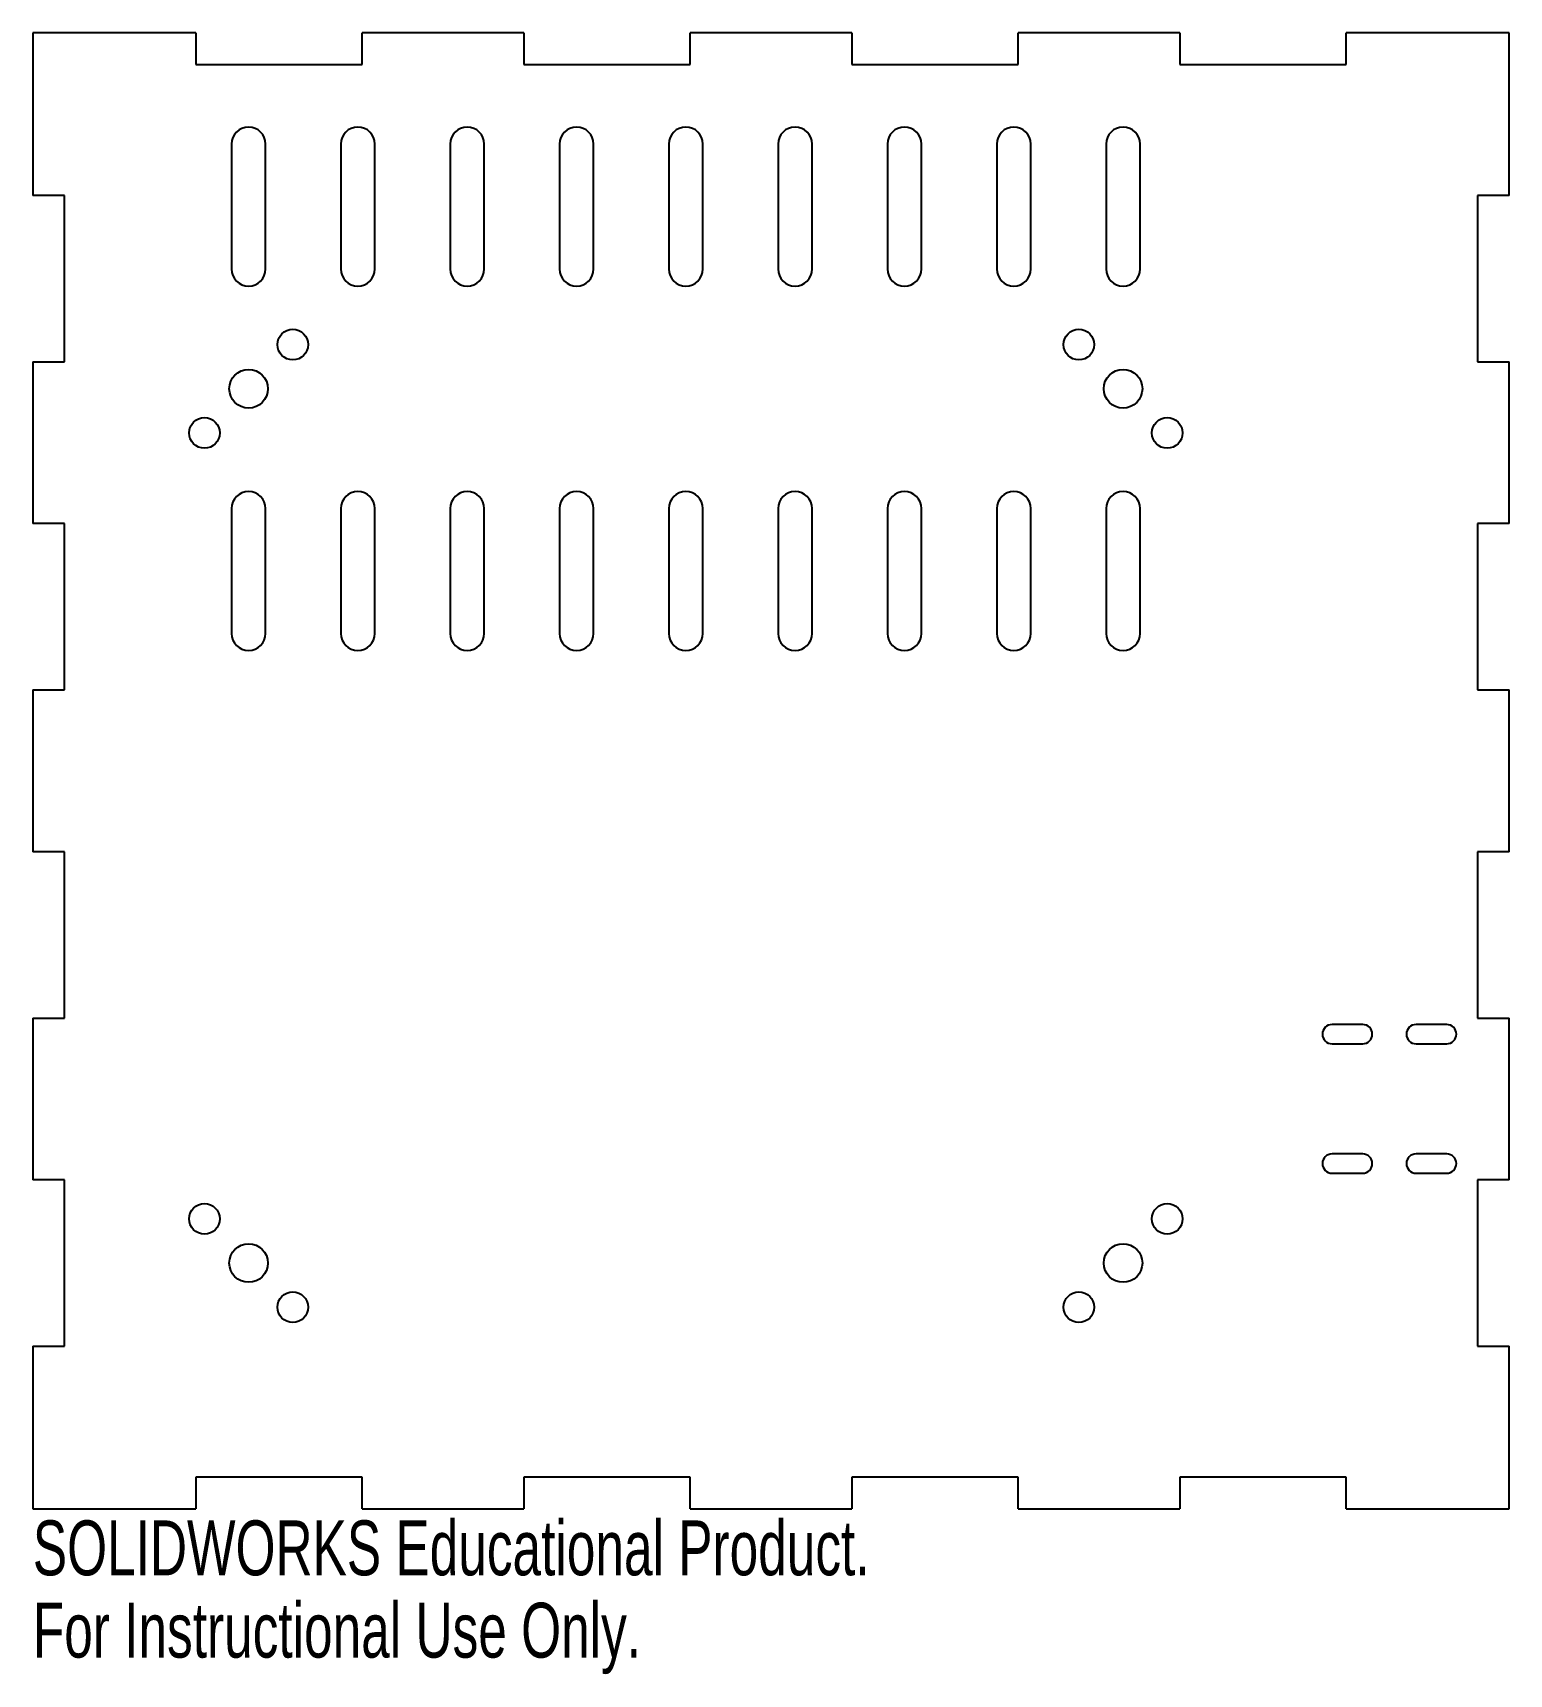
# Model space of a CAD drawing. Header units: millimetres. Extents: x -58 to 72, y -75 to 70.
import ezdxf

# ---------------------------------------------------------------- set-up
doc = ezdxf.new("R2010")
doc.units = ezdxf.units.MM
doc.styles.add('SLDTEXTSTYLE0', font='TXT', dxfattribs={"width": 0.7})

msp = doc.modelspace()

# ---------------------------------------------------------------- linework, layer by layer
at = {"color": 7, "linetype": 'Continuous', "lineweight": 25}
for p, q in [((-43.16, 69.85), (-57.5, 69.85)), ((-57.5, 69.85), (-57.5, 55.51)), ((-43.16, 69.85), (-43.16, 67.05)), ((-14.27, 69.85), (-28.51, 69.85)), ((-28.51, 67.05), (-28.51, 69.85)), ((-14.27, 69.85), (-14.27, 67.05)), ((14.62, 69.85), (0.38, 69.85)), ((0.38, 67.05), (0.38, 69.85)), ((14.62, 69.85), (14.62, 67.05)), ((43.51, 69.85), (29.27, 69.85)), ((29.27, 67.05), (29.27, 69.85)), ((43.51, 69.85), (43.51, 67.05)), ((72.5, 69.85), (58.16, 69.85)), ((58.16, 67.05), (58.16, 69.85)), ((72.5, 55.51), (72.5, 69.85)), ((-43.16, 67.05), (-28.51, 67.05)), ((-14.27, 67.05), (0.38, 67.05)), ((14.62, 67.05), (29.27, 67.05)), ((43.51, 67.05), (58.16, 67.05)), ((-40, 60.05), (-40, 49.05)), ((-37, 49.05), (-37, 60.05)), ((-30.38, 60.05), (-30.38, 49.05)), ((-27.38, 49.05), (-27.38, 60.05)), ((-20.75, 60.05), (-20.75, 49.05)), ((-17.75, 49.05), (-17.75, 60.05)), ((-11.12, 60.05), (-11.12, 49.05)), ((-8.12, 49.05), (-8.12, 60.05)), ((-1.5, 60.05), (-1.5, 49.05)), ((1.5, 49.05), (1.5, 60.05)), ((8.12, 60.05), (8.12, 49.05)), ((11.12, 49.05), (11.12, 60.05)), ((17.75, 60.05), (17.75, 49.05)), ((20.75, 49.05), (20.75, 60.05)), ((27.38, 60.05), (27.38, 49.05)), ((30.38, 49.05), (30.38, 60.05)), ((37, 60.05), (37, 49.05)), ((40, 49.05), (40, 60.05)), ((-54.7, 55.51), (-57.5, 55.51)), ((-54.7, 40.86), (-54.7, 55.51)), ((69.7, 55.51), (69.7, 40.86)), ((72.5, 55.51), (69.7, 55.51)), ((-57.5, 40.86), (-54.7, 40.86)), ((-57.5, 40.86), (-57.5, 26.62)), ((69.7, 40.86), (72.5, 40.86)), ((72.5, 26.62), (72.5, 40.86)), ((-40, 27.95), (-40, 16.95)), ((-37, 16.95), (-37, 27.95)), ((-30.38, 27.95), (-30.38, 16.95)), ((-27.38, 16.95), (-27.38, 27.95)), ((-20.75, 27.95), (-20.75, 16.95)), ((-17.75, 16.95), (-17.75, 27.95)), ((-11.12, 27.95), (-11.12, 16.95)), ((-8.12, 16.95), (-8.12, 27.95)), ((-1.5, 27.95), (-1.5, 16.95)), ((1.5, 16.95), (1.5, 27.95)), ((8.12, 27.95), (8.12, 16.95)), ((11.12, 16.95), (11.12, 27.95)), ((17.75, 27.95), (17.75, 16.95)), ((20.75, 16.95), (20.75, 27.95)), ((27.38, 27.95), (27.38, 16.95)), ((30.38, 16.95), (30.38, 27.95)), ((37, 27.95), (37, 16.95)), ((40, 16.95), (40, 27.95)), ((-54.7, 26.62), (-57.5, 26.62)), ((-54.7, 11.97), (-54.7, 26.62)), ((69.7, 26.62), (69.7, 11.97)), ((72.5, 26.62), (69.7, 26.62)), ((-57.5, 11.97), (-57.5, -2.27)), ((-57.5, 11.97), (-54.7, 11.97)), ((69.7, 11.97), (72.5, 11.97)), ((72.5, -2.27), (72.5, 11.97)), ((-54.7, -2.27), (-57.5, -2.27)), ((-54.7, -16.92), (-54.7, -2.27)), ((69.7, -2.27), (69.7, -16.92)), ((72.5, -2.27), (69.7, -2.27)), ((-57.5, -16.92), (-54.7, -16.92)), ((-57.5, -16.92), (-57.5, -31.16)), ((69.7, -16.92), (72.5, -16.92)), ((72.5, -31.16), (72.5, -16.92)), ((59.6, -17.49), (56.9, -17.49)), ((67, -17.49), (64.3, -17.49)), ((56.9, -19.19), (59.6, -19.19)), ((64.3, -19.19), (67, -19.19)), ((59.6, -28.89), (56.9, -28.89)), ((67, -28.89), (64.3, -28.89)), ((-54.7, -31.16), (-57.5, -31.16)), ((-54.7, -45.81), (-54.7, -31.16)), ((56.9, -30.59), (59.6, -30.59)), ((64.3, -30.59), (67, -30.59)), ((69.7, -31.16), (69.7, -45.81)), ((72.5, -31.16), (69.7, -31.16)), ((-57.5, -45.81), (-54.7, -45.81)), ((-57.5, -45.81), (-57.5, -60.15)), ((69.7, -45.81), (72.5, -45.81)), ((72.5, -60.15), (72.5, -45.81)), ((-43.16, -57.35), (-43.16, -60.15)), ((-28.51, -57.35), (-43.16, -57.35)), ((-28.51, -60.15), (-28.51, -57.35)), ((-14.27, -57.35), (-14.27, -60.15)), ((0.38, -57.35), (-14.27, -57.35)), ((0.38, -60.15), (0.38, -57.35)), ((14.62, -57.35), (14.62, -60.15)), ((29.27, -57.35), (14.62, -57.35)), ((29.27, -60.15), (29.27, -57.35)), ((43.51, -57.35), (43.51, -60.15)), ((58.16, -57.35), (43.51, -57.35)), ((58.16, -60.15), (58.16, -57.35)), ((-57.5, -60.15), (-43.16, -60.15)), ((-28.51, -60.15), (-14.27, -60.15)), ((0.38, -60.15), (14.62, -60.15)), ((29.27, -60.15), (43.51, -60.15)), ((58.16, -60.15), (72.5, -60.15))]:
    msp.add_line(p, q, dxfattribs=at)
for centre, radius in [((-34.61, 42.39), 1.35), ((34.61, 42.39), 1.35), ((-38.5, 38.5), 1.7), ((38.5, 38.5), 1.7), ((-42.39, 34.61), 1.35), ((42.39, 34.61), 1.35), ((-42.39, -34.61), 1.35), ((42.39, -34.61), 1.35), ((-38.5, -38.5), 1.7), ((38.5, -38.5), 1.7), ((-34.61, -42.39), 1.35), ((34.61, -42.39), 1.35)]:
    msp.add_circle(centre, radius, dxfattribs=at)
for centre, radius, start, end in [((-38.5, 60.05), 1.5, 0, 180), ((-28.88, 60.05), 1.5, 0, 180), ((-19.25, 60.05), 1.5, 0, 180), ((-9.62, 60.05), 1.5, 0, 180), ((0, 60.05), 1.5, 0, 180), ((9.62, 60.05), 1.5, 0, 180), ((19.25, 60.05), 1.5, 0, 180), ((28.88, 60.05), 1.5, 0, 180), ((38.5, 60.05), 1.5, 0, 180), ((-38.5, 49.05), 1.5, 180, 0), ((-28.88, 49.05), 1.5, 180, 0), ((-19.25, 49.05), 1.5, 180, 0), ((-9.62, 49.05), 1.5, 180, 0), ((0, 49.05), 1.5, 180, 0), ((9.62, 49.05), 1.5, 180, 0), ((19.25, 49.05), 1.5, 180, 0), ((28.88, 49.05), 1.5, 180, 0), ((38.5, 49.05), 1.5, 180, 0), ((-38.5, 27.95), 1.5, 0, 180), ((-28.88, 27.95), 1.5, 0, 180), ((-19.25, 27.95), 1.5, 0, 180), ((-9.62, 27.95), 1.5, 0, 180), ((0, 27.95), 1.5, 0, 180), ((9.62, 27.95), 1.5, 0, 180), ((19.25, 27.95), 1.5, 0, 180), ((28.88, 27.95), 1.5, 0, 180), ((38.5, 27.95), 1.5, 0, 180), ((-38.5, 16.95), 1.5, 180, 0), ((-28.88, 16.95), 1.5, 180, 0), ((-19.25, 16.95), 1.5, 180, 0), ((-9.62, 16.95), 1.5, 180, 0), ((0, 16.95), 1.5, 180, 0), ((9.62, 16.95), 1.5, 180, 0), ((19.25, 16.95), 1.5, 180, 0), ((28.88, 16.95), 1.5, 180, 0), ((38.5, 16.95), 1.5, 180, 0), ((56.9, -18.34), 0.85, 90, 270), ((59.6, -18.34), 0.85, 270, 90), ((64.3, -18.34), 0.85, 90, 270), ((67, -18.34), 0.85, 270, 90), ((56.9, -29.74), 0.85, 90, 270), ((59.6, -29.74), 0.85, 270, 90), ((64.3, -29.74), 0.85, 90, 270), ((67, -29.74), 0.85, 270, 90)]:
    msp.add_arc(centre, radius, start, end, dxfattribs=at)

# ---------------------------------------------------------------- texts
at = {"color": 7, "linetype": 'Continuous', "char_height": 4.8336, "attachment_point": 1, "style": 'SLDTEXTSTYLE0'}
for s, insert in [('SOLIDWORKS Educational Product.', (-57.5, -61.17)), ('For Instructional Use Only.', (-57.5, -68.42))]:
    msp.add_mtext(s, dxfattribs=dict(at, insert=insert))

doc.saveas('drawing.dxf')
